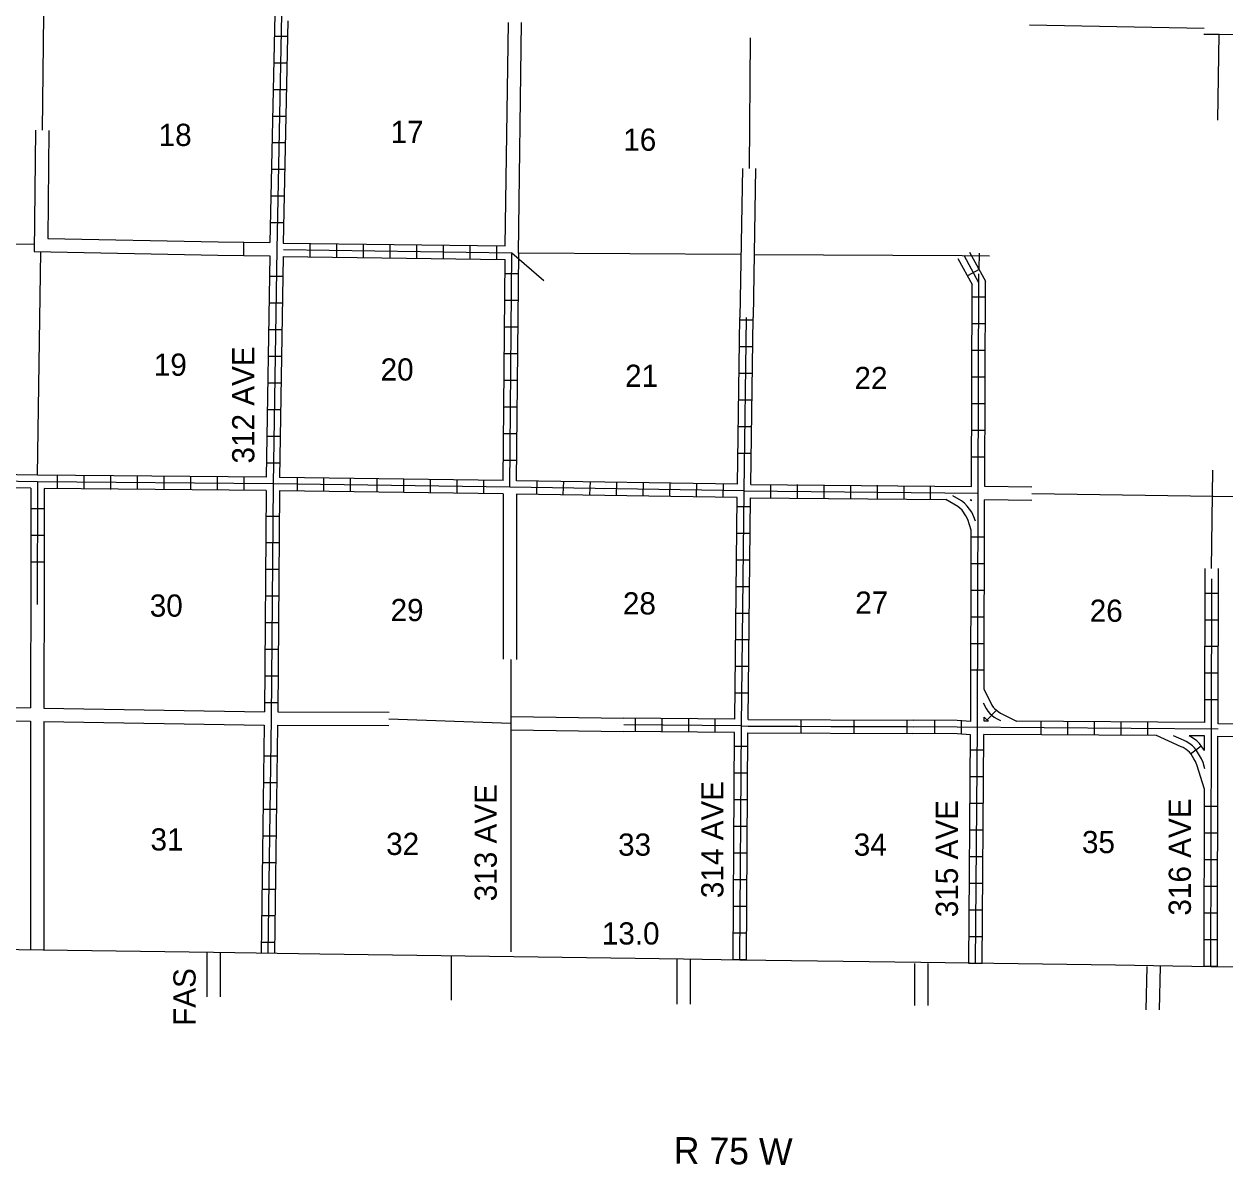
# Model space of a CAD drawing. Extents: x 1123232 to 1640442, y 16348238 to 16784707.
# Drawn here: x 1394167 to 1421220, y 16434666 to 16460359 of the extents above; entities that cross this region are included whole.
import ezdxf

# ---------------------------------------------------------------- set-up
doc = ezdxf.new("R2010")
doc.units = 0
for name, color, linetype in [('L10', 7, 'Continuous'), ('L11', 7, 'Continuous'), ('L13', 7, 'Continuous'), ('L14', 7, 'Continuous'), ('L28', 7, 'Continuous'), ('L3', 7, 'Continuous'), ('L30', 7, 'Continuous'), ('L55', 7, 'Continuous'), ('L8', 7, 'Continuous'), ('L9', 7, 'Continuous')]:
    doc.layers.add(name, color=color, linetype=linetype)

msp = doc.modelspace()

# ---------------------------------------------------------------- linework, layer by layer
at = {"layer": 'L10'}
msp.add_lwpolyline([(1421090, 16460130), (1425315, 16460122)], dxfattribs=at)
at = {"layer": 'L11'}
for p, q in [((1404957, 16449780), (1404957, 16446054)), ((1405257, 16449772), (1405257, 16446048)), ((1394318, 16447899), (1394316, 16444957)), ((1394618, 16447895), (1394616, 16444952)), ((1394316, 16444657), (1394316, 16439514)), ((1394616, 16444652), (1394616, 16439509))]:
    msp.add_line(p, q, dxfattribs=at)
for points in [[(1405007, 16455363), (1405077, 16460390)], [(1405306, 16455197), (1405375, 16460394)], [(1420745, 16460131), (1421090, 16460130)], [(1394428, 16457968), (1394397, 16455233)], [(1394728, 16457964), (1394701, 16455527)], [(1410348, 16457105), (1410290, 16453747)], [(1410648, 16457105), (1410590, 16453747)], [(1394701, 16455527), (1398539, 16455455)], [(1394397, 16455233), (1398533, 16455155)], [(1416871, 16449931), (1415807, 16449947)], [(1416869, 16449631), (1415806, 16449647)], [(1389307, 16445013), (1394316, 16444957)], [(1394616, 16444952), (1399582, 16444872)], [(1399882, 16444872), (1402389, 16444862)], [(1389307, 16444713), (1394316, 16444657)], [(1394616, 16444652), (1399574, 16444572)], [(1399874, 16444572), (1402383, 16444562)], [(1405132, 16444765), (1407682, 16444730)], [(1431373, 16444447), (1421065, 16444599)], [(1405132, 16444466), (1407682, 16444430)], [(1421057, 16444322), (1426006, 16444222)]]:
    msp.add_lwpolyline(points, dxfattribs=at)
at = {"layer": 'L13'}
for p, q in [((1405132, 16446050), (1405132, 16444616)), ((1402386, 16444716), (1405132, 16444616)), ((1405132, 16444616), (1405132, 16439463))]:
    msp.add_line(p, q, dxfattribs=at)
for points in [[(1394666, 16465755), (1394578, 16457966)], [(1420748, 16460259), (1416815, 16460330)], [(1410524, 16460047), (1410498, 16457105)], [(1421057, 16458197), (1421090, 16460130)], [(1394399, 16455391), (1389408, 16455471)], [(1394474, 16450197), (1394547, 16455230)], [(1410315, 16455172), (1405310, 16455197)], [(1415298, 16455138), (1410615, 16455163)], [(1415915, 16455130), (1415298, 16455138)], [(1415682, 16455197), (1415675, 16454842)], [(1420918, 16448099), (1420948, 16450313)], [(1425556, 16449655), (1416870, 16449781)]]:
    msp.add_lwpolyline(points, dxfattribs=at)
at = {"layer": 'L3'}
msp.add_lwpolyline([(1375775, 16439763), (1384041, 16439647), (1389099, 16439588), (1398432, 16439455), (1400832, 16439422), (1409024, 16439305), (1410290, 16439288), (1414365, 16439230), (1418757, 16439172), (1420898, 16439138), (1424940, 16439072), (1426148, 16439055)], dxfattribs=at)
at = {"layer": 'L55'}
for p, q in [((1398282, 16439455), (1398282, 16438455)), ((1398582, 16439455), (1398582, 16438455)), ((1403790, 16439363), (1403790, 16438380)), ((1408874, 16439305), (1408874, 16438288)), ((1409174, 16439305), (1409174, 16438288)), ((1414223, 16439205), (1414223, 16438255)), ((1414523, 16439205), (1414523, 16438255))]:
    msp.add_line(p, q, dxfattribs=at)
for points in [[(1419457, 16439138), (1419440, 16438163)], [(1419757, 16439138), (1419740, 16438163)]]:
    msp.add_lwpolyline(points, dxfattribs=at)
at = {"layer": 'L8'}
for p, q in [((1400107, 16460080), (1399807, 16460080)), ((1400099, 16459480), (1399799, 16459480)), ((1400082, 16458880), (1399782, 16458880)), ((1400074, 16458280), (1399774, 16458280)), ((1400057, 16457680), (1399757, 16457680)), ((1400049, 16457080), (1399749, 16457080)), ((1400040, 16456480), (1399740, 16456480)), ((1400024, 16455880), (1399724, 16455880)), ((1398539, 16455456), (1399707, 16455438)), ((1399116, 16455147), (1399116, 16455447)), ((1400615, 16455122), (1400615, 16455422)), ((1401215, 16455113), (1401215, 16455413)), ((1401815, 16455105), (1401815, 16455405)), ((1402415, 16455097), (1402415, 16455397)), ((1403015, 16455088), (1403015, 16455388)), ((1403615, 16455080), (1403615, 16455380)), ((1404215, 16455072), (1404215, 16455372)), ((1404815, 16455063), (1404815, 16455363)), ((1398533, 16455156), (1399707, 16455138)), ((1415203, 16455079), (1415523, 16454495)), ((1415335, 16455151), (1415668, 16454541)), ((1415466, 16455223), (1415823, 16454571)), ((1415680, 16454831), (1415418, 16454688)), ((1399707, 16454680), (1400007, 16454680)), ((1405299, 16454730), (1404999, 16454730)), ((1399699, 16454080), (1399999, 16454080)), ((1405299, 16454130), (1404999, 16454130)), ((1415823, 16454205), (1415523, 16454205)), ((1399690, 16453480), (1399990, 16453480)), ((1405290, 16453530), (1404990, 16453530)), ((1410590, 16453688), (1410290, 16453688)), ((1415823, 16453605), (1415523, 16453605)), ((1405282, 16452930), (1404982, 16452930)), ((1410582, 16453088), (1410282, 16453088)), ((1415815, 16453005), (1415515, 16453005)), ((1399674, 16452880), (1399974, 16452880)), ((1410574, 16452488), (1410274, 16452488)), ((1415815, 16452405), (1415515, 16452405)), ((1399665, 16452280), (1399965, 16452280)), ((1405282, 16452330), (1404982, 16452330)), ((1410565, 16451888), (1410265, 16451888)), ((1399657, 16451680), (1399957, 16451680)), ((1405274, 16451730), (1404974, 16451730)), ((1415815, 16451805), (1415515, 16451805)), ((1410557, 16451288), (1410257, 16451288)), ((1399649, 16451080), (1399949, 16451080)), ((1405265, 16451130), (1404965, 16451130)), ((1415815, 16451205), (1415515, 16451205)), ((1399640, 16450480), (1399940, 16450480)), ((1405265, 16450530), (1404965, 16450530)), ((1410548, 16450688), (1410249, 16450688)), ((1415807, 16450605), (1415507, 16450605)), ((1394924, 16449897), (1394924, 16450197)), ((1395524, 16449888), (1395524, 16450188)), ((1396124, 16449880), (1396124, 16450180)), ((1396724, 16449880), (1396724, 16450180)), ((1397324, 16449872), (1397324, 16450172)), ((1397924, 16449872), (1397924, 16450172)), ((1398524, 16449863), (1398524, 16450163)), ((1399124, 16449863), (1399124, 16450163)), ((1400324, 16449847), (1400324, 16450147)), ((1400924, 16449838), (1400924, 16450138)), ((1401524, 16449830), (1401524, 16450130)), ((1402124, 16449822), (1402124, 16450122)), ((1402724, 16449813), (1402724, 16450113)), ((1403324, 16449805), (1403324, 16450105)), ((1403924, 16449797), (1403924, 16450097)), ((1404524, 16449788), (1404524, 16450088)), ((1405715, 16449772), (1405724, 16450072)), ((1406315, 16449763), (1406324, 16450063)), ((1406915, 16449755), (1406924, 16450055)), ((1407515, 16449738), (1407524, 16450038)), ((1408115, 16449730), (1408124, 16450030)), ((1408715, 16449722), (1408724, 16450022)), ((1409315, 16449713), (1409324, 16450013)), ((1409915, 16449705), (1409924, 16450005)), ((1410990, 16449688), (1410990, 16449988)), ((1411590, 16449688), (1411590, 16449988)), ((1412190, 16449680), (1412190, 16449980)), ((1412790, 16449672), (1412790, 16449972)), ((1413390, 16449672), (1413390, 16449972)), ((1413990, 16449663), (1413990, 16449963)), ((1414590, 16449655), (1414590, 16449955)), ((1394324, 16449447), (1394624, 16449447)), ((1410540, 16449488), (1410240, 16449488)), ((1399624, 16449280), (1399924, 16449280)), ((1394324, 16448847), (1394624, 16448847)), ((1410532, 16448888), (1410232, 16448888)), ((1399615, 16448680), (1399915, 16448680)), ((1415807, 16448805), (1415507, 16448805)), ((1394316, 16448247), (1394616, 16448247)), ((1399615, 16448080), (1399915, 16448080)), ((1410524, 16448288), (1410224, 16448288)), ((1415807, 16448205), (1415507, 16448205)), ((1410515, 16447688), (1410215, 16447688)), ((1415807, 16447605), (1415507, 16447605)), ((1421073, 16447538), (1420773, 16447538)), ((1399607, 16447480), (1399907, 16447480)), ((1410507, 16447088), (1410207, 16447088)), ((1415798, 16447005), (1415498, 16447005)), ((1399599, 16446880), (1399899, 16446880)), ((1421073, 16446938), (1420773, 16446938)), ((1410507, 16446488), (1410207, 16446488)), ((1399599, 16446280), (1399899, 16446280)), ((1415798, 16446405), (1415498, 16446405)), ((1421073, 16446338), (1420773, 16446338)), ((1410498, 16445888), (1410198, 16445888)), ((1399590, 16445680), (1399890, 16445680)), ((1415798, 16445805), (1415498, 16445805)), ((1421065, 16445738), (1420765, 16445738)), ((1399582, 16445080), (1399882, 16445080)), ((1410490, 16445288), (1410190, 16445288)), ((1421065, 16445138), (1420765, 16445138)), ((1415862, 16444691), (1416072, 16444906)), ((1407932, 16444730), (1407932, 16444430)), ((1408532, 16444722), (1408532, 16444422)), ((1409132, 16444713), (1409132, 16444413)), ((1409732, 16444713), (1409732, 16444413)), ((1414682, 16444372), (1414682, 16444672)), ((1415282, 16444372), (1415282, 16444672)), ((1417082, 16444355), (1417082, 16444655)), ((1417682, 16444355), (1417682, 16444655)), ((1418282, 16444347), (1418282, 16444647)), ((1418882, 16444347), (1418882, 16444647)), ((1419482, 16444338), (1419482, 16444638)), ((1410482, 16444088), (1410182, 16444088)), ((1415782, 16444005), (1415482, 16444005)), ((1420446, 16443927), (1420684, 16444107)), ((1399574, 16443880), (1399874, 16443880)), ((1410474, 16443488), (1410174, 16443488)), ((1399565, 16443280), (1399865, 16443280)), ((1415782, 16443405), (1415482, 16443405)), ((1399557, 16442680), (1399857, 16442680)), ((1410465, 16442888), (1410165, 16442888)), ((1415782, 16442805), (1415482, 16442805)), ((1421057, 16442738), (1420757, 16442738)), ((1399540, 16442080), (1399840, 16442080)), ((1410465, 16442288), (1410165, 16442288)), ((1415782, 16442205), (1415482, 16442205)), ((1421057, 16442138), (1420757, 16442138)), ((1410457, 16441688), (1410157, 16441688)), ((1415773, 16441605), (1415473, 16441605)), ((1421057, 16441538), (1420757, 16441538)), ((1399532, 16441480), (1399832, 16441480)), ((1410457, 16441088), (1410157, 16441088)), ((1415757, 16441005), (1415457, 16441005)), ((1399524, 16440880), (1399824, 16440880)), ((1421057, 16440938), (1420757, 16440938)), ((1410448, 16440488), (1410148, 16440488)), ((1399515, 16440280), (1399815, 16440280)), ((1415757, 16440405), (1415457, 16440405)), ((1421048, 16440338), (1420748, 16440338)), ((1399507, 16439680), (1399807, 16439680)), ((1410448, 16439888), (1410148, 16439888)), ((1415757, 16439805), (1415457, 16439805)), ((1421048, 16439738), (1420748, 16439738)), ((1410440, 16439288), (1410140, 16439288)), ((1415748, 16439205), (1415448, 16439205)), ((1421048, 16439138), (1420748, 16439138))]:
    msp.add_line(p, q, dxfattribs=at)
for points in [[(1415457, 16468280), (1404074, 16468455), (1403899, 16468355), (1402874, 16467338), (1402632, 16467222), (1402490, 16467197), (1400240, 16467072), (1400032, 16466805), (1400024, 16465855), (1399965, 16460580), (1399865, 16455280)], [(1399874, 16465705), (1399815, 16460580), (1399707, 16455438)], [(1400107, 16460430), (1400007, 16455422)], [(1400007, 16455422), (1405007, 16455363)], [(1399707, 16455138), (1399624, 16450155)], [(1399865, 16455280), (1399782, 16450005), (1399732, 16444730), (1399657, 16439438)], [(1400007, 16455122), (1399924, 16450147)], [(1400007, 16455122), (1405007, 16455055)], [(1400015, 16455280), (1405157, 16455205), (1405874, 16454580)], [(1405107, 16449930), (1405157, 16455205)], [(1405257, 16450072), (1405310, 16455197)], [(1404957, 16450080), (1405007, 16455055)], [(1415598, 16439205), (1415648, 16444522), (1415657, 16449797), (1415673, 16454730)], [(1415807, 16449947), (1415823, 16454571)], [(1415507, 16449947), (1415523, 16454495)], [(1410240, 16449997), (1410290, 16453747)], [(1410290, 16439288), (1410332, 16444555), (1410390, 16449847), (1410440, 16453747)], [(1410540, 16449988), (1410590, 16453747)], [(1399624, 16450155), (1394474, 16450197), (1389357, 16450280)], [(1410390, 16449847), (1405107, 16449930), (1399782, 16450005), (1394474, 16450047), (1389207, 16450138), (1386524, 16450188)], [(1394324, 16449905), (1389349, 16449980)], [(1394474, 16450047), (1394466, 16447288)], [(1404957, 16450080), (1399924, 16450147)], [(1410240, 16449997), (1405257, 16450072)], [(1410540, 16449988), (1415507, 16449947)], [(1394324, 16449905), (1394318, 16447899)], [(1394624, 16449897), (1394618, 16447895)], [(1399624, 16449855), (1394624, 16449897)], [(1399624, 16449855), (1399582, 16444872)], [(1399924, 16449847), (1399882, 16444872)], [(1404957, 16449780), (1399924, 16449847)], [(1410232, 16449697), (1405257, 16449772)], [(1410182, 16444705), (1410232, 16449697)], [(1410390, 16449847), (1415657, 16449797)], [(1410482, 16444697), (1410532, 16449688)], [(1410532, 16449688), (1414932, 16449651)], [(1415597, 16449164), (1415564, 16449262), (1415514, 16449363), (1415411, 16449505), (1415350, 16449566), (1415287, 16449619), (1415092, 16449732)], [(1415506, 16448961), (1415425, 16449205), (1415385, 16449285), (1415297, 16449408), (1415249, 16449456), (1415201, 16449496), (1414932, 16449651)], [(1415482, 16449647), (1415507, 16449647)], [(1415507, 16449622), (1415482, 16449647)], [(1415507, 16449622), (1415507, 16449647)], [(1415799, 16445373), (1415806, 16449647)], [(1415498, 16444655), (1415506, 16448961)], [(1420765, 16444630), (1420774, 16448101)], [(1421065, 16444599), (1421074, 16448096)], [(1420898, 16439138), (1420915, 16444480), (1420923, 16447863)], [(1415799, 16445373), (1415969, 16445020), (1415998, 16444978), (1416027, 16444943), (1416110, 16444875), (1416163, 16444843), (1416527, 16444658)], [(1415776, 16445075), (1415839, 16444945), (1415878, 16444887), (1415922, 16444836), (1416023, 16444752), (1416090, 16444712), (1416164, 16444675)], [(1399574, 16444572), (1399507, 16439438)], [(1399874, 16444572), (1399807, 16439438)], [(1410182, 16444705), (1407682, 16444730)], [(1410332, 16444555), (1407682, 16444580)], [(1421065, 16444480), (1415190, 16444522), (1412882, 16444538)], [(1415498, 16444655), (1415190, 16444672), (1414196, 16444679)], [(1415798, 16444663), (1415798, 16444749)], [(1415798, 16444749), (1415816, 16444728), (1415896, 16444663)], [(1415896, 16444663), (1415798, 16444663)], [(1420765, 16444630), (1416527, 16444658)], [(1410174, 16444405), (1407682, 16444430)], [(1410140, 16439288), (1410174, 16444405)], [(1410440, 16439288), (1410474, 16444397)], [(1415490, 16444355), (1415190, 16444372), (1414192, 16444379)], [(1415448, 16439205), (1415490, 16444355)], [(1415748, 16439205), (1415790, 16444363)], [(1419674, 16444337), (1415790, 16444363)], [(1420755, 16443125), (1420584, 16443678), (1420553, 16443749), (1420518, 16443813), (1420455, 16443914), (1420420, 16443960), (1420386, 16443993), (1420346, 16444024), (1420276, 16444066), (1420235, 16444084), (1419674, 16444337)], [(1420769, 16443585), (1420725, 16443730), (1420688, 16443815), (1420647, 16443889), (1420579, 16443999), (1420533, 16444060), (1420485, 16444107), (1420430, 16444149), (1420345, 16444199), (1420297, 16444221), (1420064, 16444326)], [(1420757, 16444330), (1420414, 16444332)], [(1420756, 16443998), (1420702, 16444084), (1420646, 16444159), (1420583, 16444220), (1420514, 16444273), (1420414, 16444332)], [(1420756, 16443998), (1420757, 16444330)], [(1421048, 16439138), (1421057, 16444322)], [(1420748, 16439138), (1420755, 16443125)]]:
    msp.add_lwpolyline(points, dxfattribs=at)
at = {"layer": 'L9'}
for p, q in [((1411674, 16444392), (1411675, 16444690)), ((1412867, 16444386), (1412868, 16444684)), ((1414060, 16444380), (1414061, 16444679))]:
    msp.add_line(p, q, dxfattribs=at)
for points in [[(1410332, 16444555), (1412882, 16444538)], [(1410481, 16444547), (1414195, 16444529)], [(1410482, 16444697), (1414196, 16444679)], [(1410474, 16444397), (1414192, 16444379)]]:
    msp.add_lwpolyline(points, dxfattribs=at)

# ---------------------------------------------------------------- texts
at = {"layer": 'L14'}
for s, p in [('18', (1397199, 16457613)), ('17', (1402424, 16457680)), ('16', (1407665, 16457505)), ('19', (1397091, 16452438)), ('20', (1402199, 16452330)), ('21', (1407707, 16452188)), ('22', (1412873, 16452138)), ('30', (1396999, 16447013)), ('28', (1407657, 16447063)), ('27', (1412890, 16447080)), ('29', (1402424, 16446913)), ('26', (1418173, 16446897)), ('31', (1397016, 16441747)), ('32', (1402324, 16441647)), ('33', (1407549, 16441630)), ('34', (1412857, 16441630)), ('35', (1417998, 16441688))]:
    msp.add_text(s, height=500, rotation=0, dxfattribs=at).set_placement(p)
at = {"layer": 'L28'}
msp.add_text('13.0', height=500, rotation=0, dxfattribs=at).set_placement((1407182, 16439630))
at = {"layer": 'L30'}
for s, p in [('312 AVE', (1399355, 16450462)), ('313 AVE', (1404816, 16440603)), ('314 AVE', (1409921, 16440674)), ('316 AVE', (1420452, 16440281)), ('315 AVE', (1415204, 16440245))]:
    msp.add_text(s, height=500, rotation=90, dxfattribs=at).set_placement(p)
at = {"layer": 'L55'}
for s, height, rotation, p in [('FAS', 500, 90, (1398032, 16437797)), ('R 75 W', 600, 359.2927, (1408799, 16434697))]:
    msp.add_text(s, height=height, rotation=rotation, dxfattribs=at).set_placement(p)

doc.saveas('drawing.dxf')
